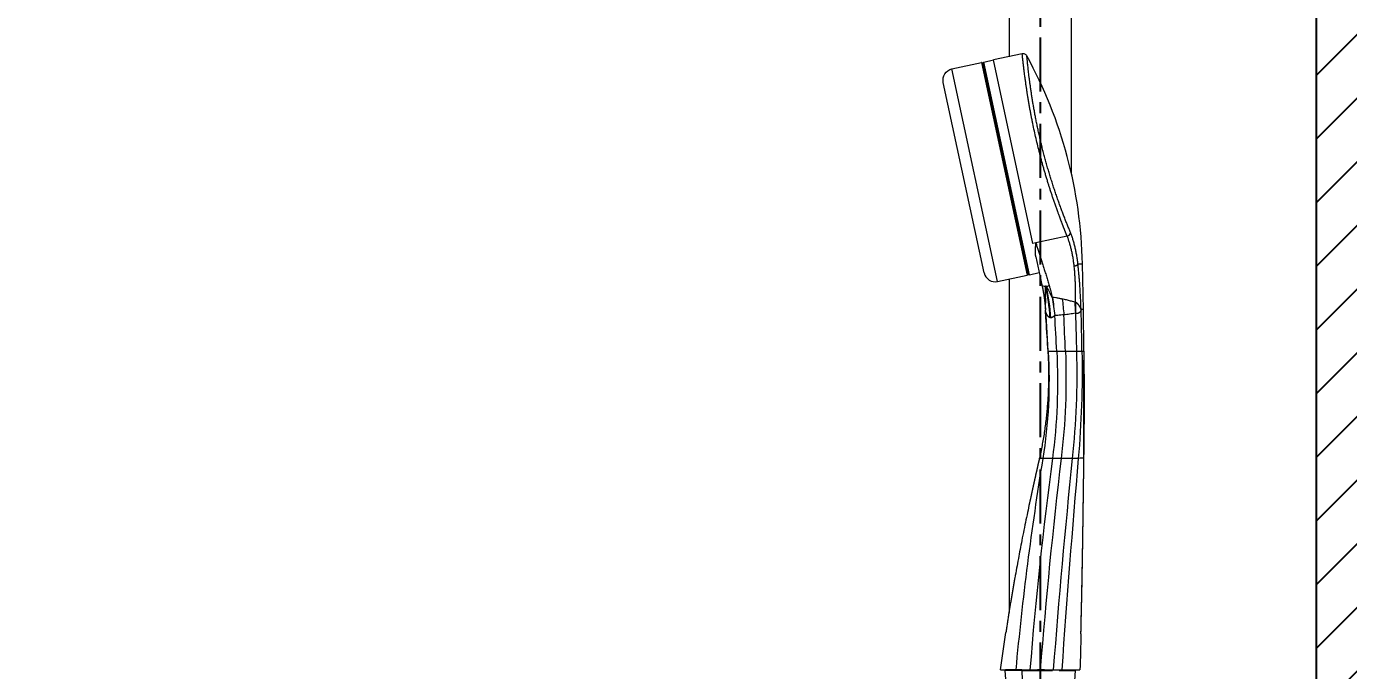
# Model space of a CAD drawing. Header units: millimetres. Extents: x 2915 to 5291, y 1031 to 4391.
# Drawn here: x 4425 to 4891, y 2560.3 to 2787.4 of the extents above; entities that cross this region are included whole.
import ezdxf

# ---------------------------------------------------------------- set-up
doc = ezdxf.new("R2010")
doc.units = ezdxf.units.MM
doc.linetypes.add('CENTERX2', pattern=[20.32, 12.7, -2.54, 2.54, -2.54])
for name, color, linetype in [('CENTER', 1, 'CENTERX2'), ('hatch', 2, 'Continuous'), ('벽', 2, 'Continuous')]:
    doc.layers.add(name, color=color, linetype=linetype)
doc.styles.get("Standard").update_dxf_attribs({"font": 'arial.ttf'})
doc.dimstyles.new('ISO-25', dxfattribs={"dimtxt": 17, "dimasz": 17, "dimexe": 1.25, "dimexo": 0.625, "dimgap": 5, "dimtad": 1, "dimtih": 1, "dimtoh": 1, "dimdec": 1, "dimdsep": 46, "dimtxsty": 'Standard', "dimcen": 0, "dimclrd": 3, "dimclre": 3, "dimclrt": 4, "dimadec": 0, "dimazin": 0, "dimtfac": 1, "dimtdec": 1, "dimtmove": 0, "dimatfit": 3, "dimfxl": 1, "dimarcsym": 0})

# ---------------------------------------------------------------- blocks, each defined once
blk = doc.blocks.new('*D11')
at = {"color": 3, "lineweight": -2, "transparency": 16777216}
for p, q in [((4462.48, 3133.45), (4222.2, 3133.45)), ((4223.45, 3116.45), (4223.45, 2549.91)), ((4223.45, 1951.09), (4223.45, 2517.62)), ((4801.67, 1934.09), (4222.2, 1934.09))]:
    blk.add_line(p, q, dxfattribs=at)
at = {"color": 3, "transparency": 16777216}
for points in [[(4220.61, 3116.45), (4226.28, 3116.45), (4223.45, 3133.45)], [(4220.61, 1951.09), (4226.28, 1951.09), (4223.45, 1934.09)]]:
    blk.add_solid(points, dxfattribs=at)
at = {"layer": 'Defpoints', "color": 0, "transparency": 16777216}
for p in [(4463.1, 3133.45), (4223.45, 1934.09), (4802.29, 1934.09)]:
    blk.add_point(p, dxfattribs=at)
at = {"color": 4, "transparency": 16777216, "insert": (4223.45, 2533.77), "char_height": 17, "attachment_point": 5}
blk.add_mtext('(1180~1430)', dxfattribs=at)

msp = doc.modelspace()

# ---------------------------------------------------------------- hatches: boundary and pattern name
at = {"layer": 'hatch'}
h = msp.add_hatch(dxfattribs=at)
h.set_pattern_fill('ANSI31', color=256, scale=5)
h.set_pattern_definition([(45, (-10257.139, 6896.133), (-11.22532, 11.22532), [])])
h.paths.add_polyline_path([(4879.62, 1362.25), (4929.62, 1362.25), (4929.62, 3432.82), (4879.62, 3432.82)])

# ---------------------------------------------------------------- linework, layer by layer
at = {"linetype": 'Continuous', "lineweight": 18, "extrusion": (0, 1, 0)}
for p, q in [((4771.29, 2849.29), (4771.29, 2776.75)), ((4793.29, 2735.52), (4793.29, 2849.29)), ((4775.93, 2777.76), (4765.84, 2775.59)), ((4751.17, 2772.44), (4761.53, 2774.67)), ((4762.01, 2774.36), (4777.94, 2700.15)), ((4762.41, 2774.86), (4765.84, 2775.59)), ((4762.52, 2700.52), (4748.1, 2767.69)), ((4780.74, 2706.17), (4782.87, 2696.29)), ((4797.48, 2687.5), (4797.16, 2703.69)), ((4767.27, 2697.45), (4777.64, 2699.68)), ((4771.29, 2698.31), (4771.29, 2580.71)), ((4778.52, 2699.86), (4781.94, 2700.6)), ((4769.86, 2560.27), (4770.45, 2551.3)), ((4775.85, 2560.48), (4770.06, 2560.48)), ((4778.74, 2560.48), (4778.48, 2560.48)), ((4783.82, 2560.48), (4781.37, 2560.48)), ((4794.12, 2551.05), (4794.73, 2560.27))]:
    msp.add_line(p, q, dxfattribs=at)
at = {"linetype": 'Continuous', "lineweight": 13, "extrusion": (0, 1, 0)}
for p, q in [((4761.53, 2774.67), (4777.64, 2699.68)), ((4778.52, 2699.86), (4762.41, 2774.86)), ((4779.72, 2710.93), (4765.84, 2775.59)), ((4767.27, 2697.45), (4751.17, 2772.44)), ((4791.74, 2713.51), (4780.7, 2711.14)), ((4780.7, 2711.14), (4779.72, 2710.93)), ((4795.57, 2703.65), (4797.16, 2703.69)), ((4797.71, 2672.81), (4797.69, 2672.81)), ((4781.97, 2634.95), (4781.96, 2634.95)), ((4797.68, 2635.2), (4797.69, 2635.2)), ((4775.74, 2560.27), (4769.86, 2560.27)), ((4775.74, 2560.27), (4775.82, 2560.27)), ((4775.82, 2560.27), (4776.78, 2532.38)), ((4775.82, 2560.27), (4786.66, 2560.27)), ((4788.99, 2560.27), (4794.73, 2560.27))]:
    msp.add_line(p, q, dxfattribs=at)
at = {"linetype": 'Continuous', "lineweight": 18}
for centre, radius, start, end in [((4761.62, 2774.28), 0.4, 12.12, 102.12), ((4638.47, 2700.56), 158.72, 1.13, 28.795), ((4766.43, 2701.36), 4, 192.12, 282.12), ((4778.41, 2700.35), 0.5, 192.12, 282.12)]:
    msp.add_arc(centre, radius, start, end, dxfattribs=at)
at = {"linetype": 'Continuous', "lineweight": 18, "extrusion": (0, 0, -1)}
for centre, radius, start, end in [((-4762.52, 2774.37), 0.5, 347.88, 77.88), ((-4752.01, 2768.53), 4, 347.88, 77.88), ((-4777.55, 2700.07), 0.4, 167.88, 257.88), ((-5491.13, 2464.91), 729.13, 7.53175, 8.58067), ((-1462.85, 2655.38), 3334.79, 181.4119, 181.63061)]:
    msp.add_arc(centre, radius, start, end, dxfattribs=at)
at = {"linetype": 'Continuous', "lineweight": 18}
for centre, major_axis, ratio, start_param, end_param in [((4791.52, 2714.57), (-1.39, -0.57), 0.719054, 1.442187, 2.737693), ((4769.44, 2683.5), (0.79, -29.99), 0.543167, 1.596761, 1.979041), ((4788.01, 2685.34), (3.79, -29.76), 0.019321, 4.489255, 4.705206), ((4791.25, 2685.71), (3.07, -29.84), 0.021121, 4.521819, 4.709643), ((4795.31, 2686.06), (2.13, -29.92), 0.019769, 4.573497, 4.70448), ((758.03, 2425.32), (-4029.46, -203.93), 0.999999, 3.155082, 3.156054)]:
    msp.add_ellipse(centre, major_axis=major_axis, ratio=ratio, start_param=start_param, end_param=end_param, dxfattribs=at)
at = {"linetype": 'Continuous', "lineweight": 13}
for centre, major_axis, ratio, start_param, end_param in [((4785.24, 2696.96), (2.36, 0.7), 0.394519, 3.11136, 4.086588), ((4785.24, 2696.96), (2.36, 0.7), 0.394519, 4.22483, 4.687113), ((4773.34, 2683.68), (2.01, -29.93), 0.425532, 1.575188, 1.959253), ((4795.58, 2686.07), (-0.03, -30), 0.028732, 4.579942, 4.706231), ((923.82, 2468.69), (-3292.55, -2033.11), 0.999978, 2.641178, 2.644457), ((998.07, 2518.61), (-3793.69, -138.41), 0.999999, 3.145751, 3.14916), ((1186.28, 2604.47), (-3610.23, -90.26), 0.999991, 3.135514, 3.139599), ((758.03, 2425.32), (-4029.46, -203.93), 0.999999, 3.152405, 3.155082), ((4775.93, 2560.28), (0, -0.2), 0.520085, 3.141593, 4.712389), ((4775.93, 2560.28), (0, -0.2), 0.520085, 4.712389, 4.778395)]:
    msp.add_ellipse(centre, major_axis=major_axis, ratio=ratio, start_param=start_param, end_param=end_param, dxfattribs=at)
at = {"linetype": 'Continuous', "lineweight": 18}
for points, knots in [([(4777.57, 2777), (4777.49, 2777.15), (4777.29, 2777.41), (4776.87, 2777.69), (4776.38, 2777.81), (4776.06, 2777.79), (4775.9, 2777.75)], [0, 0, 0, 0, 0.243173, 0.499998, 0.756824, 1, 1, 1, 1]), ([(4792.95, 2714.7), (4792.78, 2715.12), (4792.44, 2715.96), (4791.9, 2717.29), (4791.35, 2718.68), (4790.79, 2720.11), (4790.23, 2721.58), (4789.66, 2723.1), (4789.1, 2724.66), (4788.53, 2726.25), (4787.96, 2727.88), (4787.4, 2729.53), (4786.85, 2731.2), (4786.31, 2732.89), (4785.78, 2734.6), (4785.26, 2736.32), (4784.76, 2738.05), (4784.27, 2739.79), (4783.8, 2741.53), (4783.34, 2743.27), (4782.9, 2745.01), (4782.48, 2746.74), (4782.08, 2748.47), (4781.7, 2750.18), (4781.33, 2751.88), (4780.98, 2753.56), (4780.66, 2755.21), (4780.35, 2756.83), (4780.06, 2758.43), (4779.79, 2759.99), (4779.54, 2761.51), (4779.31, 2762.99), (4779.09, 2764.43), (4778.89, 2765.81), (4778.7, 2767.13), (4778.54, 2768.39), (4778.38, 2769.57), (4778.25, 2770.68), (4778.12, 2771.71), (4778.02, 2772.66), (4777.92, 2773.52), (4777.84, 2774.28), (4777.77, 2774.96), (4777.71, 2775.55), (4777.66, 2776.03), (4777.62, 2776.43), (4777.59, 2776.72), (4777.57, 2776.92), (4777.56, 2777), (4777.56, 2777.01), (4777.56, 2777.01)], [0, 0, 0, 0, 0.021052, 0.042103, 0.063155, 0.084207, 0.105258, 0.12631, 0.147362, 0.168413, 0.189465, 0.210517, 0.231568, 0.25262, 0.273672, 0.294723, 0.315775, 0.336827, 0.357878, 0.37893, 0.399982, 0.421033, 0.442085, 0.463137, 0.484188, 0.50524, 0.526292, 0.547343, 0.568395, 0.589447, 0.610498, 0.63155, 0.652602, 0.673653, 0.694705, 0.715757, 0.736808, 0.75786, 0.778912, 0.799963, 0.821015, 0.842067, 0.863118, 0.88417, 0.905222, 0.926273, 0.947325, 0.968377, 0.989428, 1, 1, 1, 1]), ([(4780.74, 2706.17), (4780.74, 2706.18), (4780.74, 2706.2), (4780.73, 2706.23), (4780.73, 2706.26), (4780.72, 2706.29), (4780.71, 2706.32), (4780.71, 2706.35), (4780.7, 2706.38), (4780.7, 2706.41), (4780.69, 2706.44), (4780.69, 2706.47), (4780.68, 2706.5), (4780.68, 2706.54), (4780.68, 2706.57), (4780.67, 2706.6), (4780.67, 2706.64), (4780.66, 2706.67), (4780.66, 2706.71), (4780.66, 2706.74), (4780.65, 2706.78), (4780.65, 2706.81), (4780.65, 2706.85), (4780.64, 2706.88), (4780.64, 2706.92), (4780.64, 2706.95), (4780.63, 2706.99), (4780.63, 2707.03), (4780.63, 2707.07), (4780.63, 2707.1), (4780.62, 2707.21), (4780.61, 2707.4), (4780.61, 2707.68), (4780.61, 2707.97), (4780.61, 2708.27), (4780.62, 2708.56), (4780.63, 2708.87), (4780.65, 2709.22), (4780.66, 2709.54), (4780.67, 2709.8), (4780.67, 2709.96), (4780.68, 2710.1), (4780.68, 2710.21), (4780.69, 2710.29), (4780.69, 2710.38), (4780.69, 2710.47), (4780.69, 2710.59), (4780.7, 2710.71), (4780.7, 2710.82), (4780.7, 2710.93), (4780.7, 2711.03), (4780.7, 2711.1), (4780.7, 2711.14)], [0, 0, 0, 0, 0.007045, 0.014136, 0.021273, 0.028458, 0.035689, 0.042966, 0.050291, 0.057663, 0.065082, 0.072547, 0.08006, 0.087621, 0.095229, 0.102884, 0.110587, 0.118337, 0.126135, 0.133981, 0.141874, 0.149816, 0.157805, 0.165842, 0.173928, 0.182061, 0.190243, 0.198473, 0.206751, 0.215078, 0.223453, 0.278422, 0.336762, 0.398485, 0.4636, 0.515568, 0.575963, 0.644786, 0.722039, 0.758013, 0.7887, 0.814099, 0.834211, 0.849036, 0.858574, 0.880872, 0.902472, 0.923374, 0.943577, 0.963083, 0.98189, 1, 1, 1, 1]), ([(4782.87, 2696.29), (4782.87, 2696.26), (4782.88, 2696.2), (4782.9, 2696.12), (4782.92, 2696.04), (4782.94, 2695.95), (4782.95, 2695.87), (4782.97, 2695.78), (4782.99, 2695.69), (4783.01, 2695.61), (4783.02, 2695.52), (4783.04, 2695.44), (4783.06, 2695.35), (4783.08, 2695.26), (4783.09, 2695.18), (4783.11, 2695.09), (4783.13, 2695), (4783.15, 2694.91), (4783.16, 2694.82), (4783.18, 2694.74), (4783.2, 2694.65), (4783.21, 2694.56), (4783.23, 2694.47), (4783.24, 2694.38), (4783.26, 2694.29), (4783.28, 2694.2), (4783.29, 2694.11), (4783.31, 2694.02), (4783.33, 2693.93), (4783.34, 2693.84), (4783.36, 2693.75), (4783.37, 2693.65), (4783.39, 2693.56), (4783.4, 2693.47), (4783.42, 2693.38), (4783.44, 2693.29), (4783.45, 2693.19), (4783.47, 2693.1), (4783.48, 2693.01), (4783.5, 2692.91), (4783.51, 2692.82), (4783.53, 2692.73), (4783.54, 2692.63), (4783.55, 2692.54), (4783.57, 2692.44), (4783.58, 2692.35), (4783.6, 2692.25), (4783.62, 2692.08), (4783.65, 2691.86), (4783.69, 2691.58), (4783.73, 2691.33), (4783.76, 2691.11), (4783.79, 2690.85), (4783.83, 2690.5), (4783.87, 2690.15), (4783.91, 2689.85), (4783.93, 2689.67), (4783.95, 2689.49), (4783.96, 2689.31), (4783.98, 2689.14), (4784, 2688.96), (4784.01, 2688.78), (4784.03, 2688.63), (4784.04, 2688.51), (4784.05, 2688.4), (4784.06, 2688.28), (4784.07, 2688.14), (4784.08, 2688.01), (4784.09, 2687.93), (4784.09, 2687.89)], [0, 0, 0, 0, 0.010523, 0.021065, 0.031625, 0.042204, 0.052801, 0.063417, 0.074052, 0.084704, 0.095376, 0.106065, 0.116774, 0.1275, 0.138245, 0.149009, 0.15979, 0.17059, 0.181409, 0.192246, 0.203101, 0.213974, 0.224866, 0.235776, 0.246704, 0.257651, 0.268616, 0.279599, 0.290601, 0.301621, 0.312659, 0.323715, 0.33479, 0.345883, 0.356995, 0.368124, 0.379272, 0.390439, 0.401623, 0.412826, 0.424048, 0.435287, 0.446545, 0.457821, 0.469116, 0.480428, 0.49176, 0.503109, 0.539983, 0.573002, 0.602167, 0.627479, 0.650238, 0.691595, 0.751537, 0.773068, 0.794276, 0.815162, 0.835726, 0.855967, 0.875887, 0.89841, 0.916284, 0.929511, 0.938091, 0.954907, 0.970831, 0.985862, 1, 1, 1, 1]), ([(4785.45, 2696.01), (4785.55, 2695.67), (4785.75, 2694.99), (4786.03, 2693.95), (4786.29, 2692.91), (4786.45, 2692.21), (4786.53, 2691.86)], [0, 0, 0, 0, 0.250001, 0.500002, 0.750003, 1, 1, 1, 1]), ([(4784.09, 2687.89), (4784.09, 2687.9), (4784.09, 2687.9), (4784.09, 2687.92), (4784.09, 2687.93), (4784.09, 2687.94), (4784.09, 2687.96), (4784.08, 2687.97), (4784.08, 2687.99), (4784.08, 2688), (4784.08, 2688), (4784.08, 2688)], [0, 0, 0, 0, 0.074021, 0.162216, 0.264588, 0.381142, 0.511881, 0.656807, 0.815924, 0.989236, 1, 1, 1, 1]), ([(4784.11, 2687.67), (4784.11, 2687.67), (4784.11, 2687.66), (4784.11, 2687.65), (4784.11, 2687.64), (4784.11, 2687.63), (4784.11, 2687.62), (4784.11, 2687.61), (4784.11, 2687.6), (4784.11, 2687.59), (4784.11, 2687.58), (4784.11, 2687.57), (4784.11, 2687.57), (4784.12, 2687.56), (4784.12, 2687.55), (4784.12, 2687.54), (4784.12, 2687.53), (4784.12, 2687.53), (4784.12, 2687.52), (4784.12, 2687.51), (4784.12, 2687.51), (4784.12, 2687.5), (4784.12, 2687.49), (4784.12, 2687.49), (4784.12, 2687.48), (4784.12, 2687.48), (4784.12, 2687.47), (4784.12, 2687.47), (4784.12, 2687.46), (4784.12, 2687.46), (4784.12, 2687.45), (4784.12, 2687.45), (4784.12, 2687.44), (4784.12, 2687.44), (4784.12, 2687.44), (4784.12, 2687.43), (4784.12, 2687.43), (4784.12, 2687.43), (4784.12, 2687.42), (4784.12, 2687.42), (4784.12, 2687.42), (4784.12, 2687.41), (4784.12, 2687.41), (4784.12, 2687.4), (4784.12, 2687.4), (4784.12, 2687.41)], [0, 0, 0, 0, 0.018878, 0.037778, 0.056701, 0.075646, 0.094613, 0.113603, 0.132615, 0.15165, 0.170707, 0.189787, 0.208889, 0.228014, 0.247162, 0.266333, 0.285526, 0.304743, 0.323982, 0.343244, 0.362528, 0.381836, 0.401167, 0.42052, 0.439897, 0.459297, 0.47872, 0.498165, 0.517634, 0.537127, 0.556642, 0.576181, 0.595743, 0.615328, 0.634936, 0.654568, 0.674223, 0.693902, 0.713604, 0.733329, 0.753078, 0.772851, 0.8724, 0.9731, 1, 1, 1, 1]), ([(4784.12, 2687.5), (4784.12, 2687.5), (4784.12, 2687.49), (4784.12, 2687.49), (4784.12, 2687.48), (4784.12, 2687.47), (4784.12, 2687.47), (4784.12, 2687.46), (4784.12, 2687.46), (4784.12, 2687.45), (4784.12, 2687.45), (4784.12, 2687.44), (4784.12, 2687.44), (4784.12, 2687.43), (4784.12, 2687.43), (4784.12, 2687.43), (4784.12, 2687.42), (4784.12, 2687.42)], [0, 0, 0, 0, 0.070004, 0.139772, 0.209305, 0.278604, 0.347668, 0.416498, 0.485094, 0.553457, 0.621586, 0.689483, 0.757148, 0.82458, 0.89178, 0.958748, 1, 1, 1, 1]), ([(4790.61, 2685.73), (4790.25, 2685.69), (4789.54, 2685.62), (4788.47, 2685.54), (4787.76, 2685.5), (4787.4, 2685.48), (4787.4, 2685.48), (4787.4, 2685.48)], [0, 0, 0, 0, 0.333178, 0.666356, 0.999534, 0.999534, 1, 1, 1, 1]), ([(4794.71, 2686.26), (4794.32, 2686.2), (4794.02, 2686.15), (4793.34, 2686.05), (4792.99, 2686), (4791.97, 2685.87), (4791.29, 2685.79), (4790.61, 2685.73)], [0, 0, 0, 0, 0.249996, 0.249996, 0.499997, 0.499997, 1, 1, 1, 1]), ([(4794.71, 2686.26), (4794.73, 2685.48), (4794.76, 2684.53), (4794.8, 2682.84), (4794.82, 2682.24), (4794.85, 2680.94), (4794.87, 2680.28), (4794.97, 2676.46), (4795.03, 2674.22), (4795.06, 2672.78)], [0, 0, 0, 0, 0.249988, 0.249988, 0.37499, 0.37499, 0.499992, 0.499992, 1, 1, 1, 1]), ([(4797.47, 2687.56), (4797.47, 2687.56), (4797.47, 2687.56), (4797.46, 2687.56), (4797.46, 2687.56), (4797.46, 2687.56), (4797.45, 2687.56), (4797.45, 2687.56), (4797.45, 2687.56), (4797.44, 2687.56), (4797.44, 2687.56), (4797.43, 2687.56), (4797.43, 2687.56), (4797.42, 2687.56), (4797.42, 2687.56), (4797.41, 2687.56), (4797.41, 2687.56), (4797.4, 2687.56), (4797.39, 2687.56), (4797.39, 2687.56), (4797.38, 2687.56), (4797.37, 2687.56), (4797.37, 2687.56), (4797.36, 2687.56), (4797.35, 2687.56), (4797.34, 2687.56), (4797.33, 2687.56), (4797.32, 2687.56), (4797.32, 2687.56), (4797.31, 2687.56), (4797.3, 2687.56), (4797.29, 2687.56), (4797.28, 2687.56), (4797.26, 2687.56), (4797.25, 2687.56), (4797.22, 2687.56), (4797.19, 2687.56), (4797.14, 2687.56), (4797.09, 2687.56), (4797.03, 2687.56), (4796.98, 2687.56), (4796.93, 2687.56), (4796.88, 2687.56), (4796.83, 2687.57), (4796.79, 2687.57), (4796.75, 2687.57), (4796.71, 2687.57), (4796.69, 2687.57), (4796.67, 2687.57)], [0, 0, 0, 0, 0.002839, 0.017083, 0.031327, 0.045572, 0.059816, 0.074061, 0.088305, 0.10255, 0.116795, 0.131039, 0.145284, 0.159529, 0.173773, 0.188018, 0.202263, 0.216508, 0.230753, 0.244998, 0.259243, 0.273488, 0.287733, 0.301978, 0.316223, 0.330469, 0.344714, 0.358959, 0.373204, 0.38745, 0.401695, 0.415941, 0.430186, 0.446206, 0.470456, 0.502934, 0.543641, 0.592576, 0.649739, 0.715129, 0.761726, 0.805184, 0.845501, 0.882679, 0.916718, 0.947617, 0.975378, 1, 1, 1, 1]), ([(4797.51, 2684.95), (4797.51, 2685.11), (4797.5, 2685.48), (4797.49, 2686.1), (4797.49, 2686.81), (4797.48, 2687.31), (4797.48, 2687.56)], [0, 0, 0, 0, 0.193006, 0.462004, 0.731002, 1, 1, 1, 1]), ([(4797.69, 2635.2), (4797.69, 2635.31), (4797.69, 2635.55), (4797.7, 2635.89), (4797.7, 2636.24), (4797.71, 2636.58), (4797.71, 2636.92), (4797.72, 2637.26), (4797.72, 2637.6), (4797.73, 2637.94), (4797.73, 2638.27), (4797.74, 2638.6), (4797.74, 2638.94), (4797.74, 2639.26), (4797.75, 2639.59), (4797.75, 2639.92), (4797.76, 2640.24), (4797.76, 2640.56), (4797.76, 2640.88), (4797.77, 2641.2), (4797.77, 2641.52), (4797.78, 2641.84), (4797.78, 2642.15), (4797.78, 2642.46), (4797.79, 2642.77), (4797.79, 2643.08), (4797.79, 2643.39), (4797.8, 2643.69), (4797.8, 2643.99), (4797.8, 2644.29), (4797.81, 2645.44), (4797.83, 2647.4), (4797.85, 2650.13), (4797.86, 2652.72), (4797.86, 2655.29), (4797.86, 2657.84), (4797.85, 2659.76), (4797.85, 2661.01), (4797.84, 2661.62), (4797.84, 2662.24), (4797.83, 2663.05), (4797.83, 2664.03), (4797.82, 2665.06), (4797.81, 2665.92), (4797.8, 2666.64), (4797.79, 2667.35), (4797.78, 2668.04), (4797.77, 2668.71), (4797.76, 2669.25), (4797.76, 2669.65), (4797.75, 2669.92), (4797.75, 2670.19), (4797.74, 2670.46), (4797.74, 2670.73), (4797.74, 2670.99), (4797.73, 2671.25), (4797.73, 2671.52), (4797.72, 2671.78), (4797.72, 2672.04), (4797.71, 2672.3), (4797.71, 2672.55), (4797.71, 2672.72), (4797.71, 2672.81)], [0, 0, 0, 0, 0.009293, 0.018539, 0.027737, 0.036888, 0.045991, 0.055047, 0.064055, 0.073016, 0.081929, 0.090795, 0.099613, 0.108384, 0.117108, 0.125784, 0.134413, 0.142995, 0.151529, 0.160015, 0.168455, 0.176847, 0.185191, 0.193489, 0.201739, 0.209942, 0.218097, 0.226205, 0.234266, 0.24228, 0.250246, 0.326102, 0.398501, 0.467445, 0.532939, 0.603217, 0.669926, 0.686199, 0.702504, 0.718843, 0.735215, 0.766901, 0.797291, 0.816783, 0.835893, 0.854623, 0.872973, 0.890944, 0.908538, 0.915787, 0.923, 0.930177, 0.937319, 0.944425, 0.951496, 0.958531, 0.96553, 0.972494, 0.979423, 0.986317, 0.993176, 1, 1, 1, 1]), ([(4781.96, 2634.95), (4781.94, 2634.88), (4781.91, 2634.73), (4781.86, 2634.5), (4781.8, 2634.28), (4781.75, 2634.05), (4781.7, 2633.82), (4781.65, 2633.59), (4781.59, 2633.36), (4781.54, 2633.12), (4781.49, 2632.89), (4781.43, 2632.65), (4781.38, 2632.42), (4781.33, 2632.18), (4781.27, 2631.94), (4781.22, 2631.7), (4781.16, 2631.46), (4781.11, 2631.22), (4781.06, 2630.98), (4781, 2630.74), (4780.95, 2630.49), (4780.89, 2630.25), (4780.84, 2630), (4780.78, 2629.75), (4780.72, 2629.51), (4780.67, 2629.26), (4780.61, 2629), (4780.56, 2628.75), (4780.5, 2628.5), (4780.44, 2628.25), (4780.39, 2627.99), (4780.33, 2627.73), (4780.27, 2627.48), (4780.21, 2627.22), (4780.16, 2626.96), (4780.1, 2626.7), (4780.04, 2626.44), (4779.98, 2626.18), (4779.92, 2625.91), (4779.87, 2625.65), (4779.81, 2625.38), (4779.75, 2625.11), (4779.69, 2624.85), (4779.63, 2624.58), (4779.57, 2624.31), (4779.51, 2624.04), (4779.45, 2623.76), (4779.39, 2623.49), (4779.33, 2623.22), (4779.27, 2622.94), (4779.21, 2622.66), (4779.15, 2622.39), (4779.09, 2622.11), (4779.03, 2621.83), (4778.97, 2621.55), (4778.91, 2621.27), (4778.85, 2620.98), (4778.79, 2620.7), (4778.73, 2620.41), (4778.45, 2619.14), (4777.96, 2616.81), (4777.25, 2613.38), (4776.51, 2609.79), (4775.82, 2606.3), (4775.17, 2602.94), (4774.55, 2599.71), (4773.93, 2596.35), (4773.48, 2593.85), (4773.19, 2592.24), (4773.08, 2591.56), (4772.95, 2590.87), (4772.83, 2590.18), (4772.71, 2589.49), (4772.59, 2588.79), (4772.47, 2588.08), (4772.35, 2587.37), (4772.23, 2586.66), (4772.11, 2585.94), (4771.99, 2585.21), (4771.86, 2584.48), (4771.74, 2583.75), (4771.62, 2583), (4771.5, 2582.26), (4771.38, 2581.5), (4771.25, 2580.75), (4771.13, 2579.99), (4771.01, 2579.22), (4770.89, 2578.44), (4770.76, 2577.67), (4770.64, 2576.88), (4770.52, 2576.09), (4770.4, 2575.3), (4770.28, 2574.5), (4770.2, 2573.97), (4770.15, 2573.7)], [0, 0, 0, 0, 0.003722, 0.007462, 0.011218, 0.014991, 0.018781, 0.022588, 0.026412, 0.030253, 0.034111, 0.037986, 0.041878, 0.045786, 0.049712, 0.053655, 0.057615, 0.061591, 0.065585, 0.069596, 0.073623, 0.077668, 0.08173, 0.085809, 0.089904, 0.094017, 0.098147, 0.102293, 0.106457, 0.110638, 0.114836, 0.119051, 0.123283, 0.127532, 0.131798, 0.136081, 0.140381, 0.144698, 0.149032, 0.153383, 0.157752, 0.162137, 0.166539, 0.170959, 0.175396, 0.179849, 0.18432, 0.188808, 0.193313, 0.197835, 0.202374, 0.20693, 0.211503, 0.216093, 0.220701, 0.225325, 0.229967, 0.234626, 0.239302, 0.243995, 0.297516, 0.353637, 0.412361, 0.47369, 0.524419, 0.577098, 0.63173, 0.688315, 0.699271, 0.710309, 0.721429, 0.732632, 0.743918, 0.755286, 0.766736, 0.77827, 0.789886, 0.801584, 0.813366, 0.82523, 0.837176, 0.849205, 0.861317, 0.873511, 0.885788, 0.898148, 0.91059, 0.923115, 0.935722, 0.948413, 0.961186, 0.974041, 0.986979, 1, 1, 1, 1]), ([(4796.62, 2573.21), (4796.63, 2573.41), (4796.64, 2573.81), (4796.65, 2574.42), (4796.67, 2575.02), (4796.68, 2575.62), (4796.69, 2576.22), (4796.71, 2576.81), (4796.72, 2577.4), (4796.74, 2577.99), (4796.75, 2578.58), (4796.76, 2579.16), (4796.78, 2579.75), (4796.79, 2580.33), (4796.8, 2580.9), (4796.82, 2581.48), (4796.83, 2582.05), (4796.84, 2582.62), (4796.85, 2583.18), (4796.87, 2583.75), (4796.88, 2584.31), (4796.89, 2584.87), (4796.9, 2585.42), (4796.91, 2585.97), (4796.92, 2586.53), (4796.94, 2587.07), (4796.95, 2587.62), (4796.96, 2588.16), (4796.97, 2588.7), (4796.98, 2589.24), (4796.99, 2589.78), (4797, 2590.31), (4797.01, 2590.84), (4797.02, 2591.37), (4797.03, 2591.89), (4797.04, 2592.41), (4797.08, 2594.22), (4797.13, 2597.26), (4797.2, 2601.48), (4797.27, 2605.53), (4797.33, 2609.41), (4797.38, 2613.11), (4797.43, 2616.65), (4797.48, 2620.05), (4797.51, 2622.48), (4797.53, 2623.97), (4797.54, 2624.57), (4797.55, 2625.17), (4797.56, 2625.76), (4797.57, 2626.35), (4797.57, 2626.94), (4797.58, 2627.52), (4797.59, 2628.09), (4797.6, 2628.67), (4797.6, 2629.23), (4797.61, 2629.8), (4797.62, 2630.36), (4797.63, 2630.91), (4797.64, 2631.46), (4797.64, 2632.01), (4797.65, 2632.55), (4797.66, 2633.09), (4797.67, 2633.62), (4797.67, 2634.15), (4797.68, 2634.68), (4797.69, 2635.02), (4797.69, 2635.2)], [0, 0, 0, 0, 0.00979, 0.019538, 0.029244, 0.038909, 0.048533, 0.058115, 0.067656, 0.077155, 0.086613, 0.096029, 0.105403, 0.114737, 0.124028, 0.133278, 0.142487, 0.151654, 0.16078, 0.169864, 0.178907, 0.187908, 0.196868, 0.205786, 0.214663, 0.223499, 0.232293, 0.241045, 0.249756, 0.258425, 0.267053, 0.27564, 0.284185, 0.292688, 0.301151, 0.309571, 0.31795, 0.388617, 0.456623, 0.521968, 0.584653, 0.643996, 0.70112, 0.756027, 0.808717, 0.818504, 0.828224, 0.837876, 0.847459, 0.856975, 0.866423, 0.875803, 0.885115, 0.894359, 0.903535, 0.912644, 0.921684, 0.930657, 0.939562, 0.948399, 0.957169, 0.96587, 0.974504, 0.983071, 0.991569, 1, 1, 1, 1]), ([(4796.62, 2573.21), (4796.72, 2577.12), (4796.89, 2584.57), (4797.1, 2595.22), (4797.26, 2604.85), (4797.39, 2613.56), (4797.47, 2619.32), (4797.51, 2622.18), (4797.51, 2622.4)], [0, 0, 0, 0, 0.240606, 0.457702, 0.653135, 0.828802, 0.986623, 1, 1, 1, 1])]:
    msp.add_open_spline(points, degree=3, knots=knots, dxfattribs=at)
at = {"linetype": 'Continuous', "lineweight": 13}
for points, knots in [([(4791.74, 2713.51), (4791.74, 2713.53), (4791.72, 2713.57), (4791.69, 2713.64), (4791.66, 2713.71), (4791.64, 2713.78), (4791.61, 2713.85), (4791.58, 2713.92), (4791.55, 2714), (4791.52, 2714.07), (4791.49, 2714.15), (4791.45, 2714.23), (4791.42, 2714.31), (4791.39, 2714.4), (4791.35, 2714.48), (4791.32, 2714.57), (4791.28, 2714.66), (4791.25, 2714.75), (4791.21, 2714.85), (4791.17, 2714.94), (4791.13, 2715.04), (4791.09, 2715.14), (4791.05, 2715.24), (4791.01, 2715.34), (4790.97, 2715.45), (4790.93, 2715.56), (4790.89, 2715.67), (4790.84, 2715.78), (4790.8, 2715.89), (4790.75, 2716.01), (4790.71, 2716.13), (4790.66, 2716.25), (4790.61, 2716.37), (4790.56, 2716.5), (4790.51, 2716.62), (4790.46, 2716.75), (4790.41, 2716.88), (4790.36, 2717.02), (4790.31, 2717.15), (4790.25, 2717.29), (4790.2, 2717.43), (4790.06, 2717.79), (4789.85, 2718.35), (4789.57, 2719.1), (4789.3, 2719.8), (4789.06, 2720.45), (4788.84, 2721.05), (4788.64, 2721.59), (4788.36, 2722.37), (4787.99, 2723.4), (4787.53, 2724.71), (4787.08, 2726.01), (4786.65, 2727.28), (4786.24, 2728.52), (4785.84, 2729.73), (4785.46, 2730.91), (4785.08, 2732.13), (4784.68, 2733.4), (4784.28, 2734.74), (4783.89, 2736.08), (4783.5, 2737.41), (4783.13, 2738.74), (4782.77, 2740.05), (4782.42, 2741.36), (4781.97, 2743.1), (4781.42, 2745.29), (4780.79, 2747.92), (4780.2, 2750.56), (4779.74, 2752.75), (4779.38, 2754.51), (4779.12, 2755.86), (4778.86, 2757.23), (4778.6, 2758.62), (4778.35, 2760.03), (4778.11, 2761.45), (4777.93, 2762.54), (4777.81, 2763.33), (4777.73, 2763.85), (4777.64, 2764.4), (4777.55, 2765), (4777.45, 2765.64), (4777.35, 2766.31), (4777.25, 2767.01), (4777.15, 2767.74), (4777.04, 2768.5), (4776.94, 2769.26), (4776.83, 2770.04), (4776.75, 2770.66), (4776.69, 2771.12), (4776.66, 2771.42), (4776.62, 2771.71), (4776.59, 2772), (4776.55, 2772.27), (4776.52, 2772.54), (4776.49, 2772.79), (4776.46, 2773.04), (4776.43, 2773.28), (4776.4, 2773.51), (4776.38, 2773.74), (4776.35, 2773.95), (4776.33, 2774.16), (4776.3, 2774.36), (4776.28, 2774.56), (4776.26, 2774.74), (4776.24, 2774.92), (4776.22, 2775.09), (4776.2, 2775.26), (4776.18, 2775.41), (4776.17, 2775.57), (4776.15, 2775.71), (4776.14, 2775.85), (4776.1, 2776.18), (4776.05, 2776.65), (4775.99, 2777.16), (4775.96, 2777.51), (4775.94, 2777.71), (4775.93, 2777.76), (4775.93, 2777.76), (4775.93, 2777.76)], [0, 0, 0, 0, 0.001089, 0.002204, 0.003346, 0.004514, 0.005707, 0.006928, 0.008174, 0.009446, 0.010745, 0.01207, 0.013421, 0.014799, 0.016202, 0.017632, 0.019088, 0.02057, 0.022079, 0.023613, 0.025174, 0.026761, 0.028375, 0.030014, 0.03168, 0.033372, 0.03509, 0.036834, 0.038605, 0.040401, 0.042224, 0.044074, 0.045949, 0.047851, 0.049778, 0.051732, 0.053713, 0.055719, 0.057752, 0.05981, 0.061896, 0.064007, 0.075595, 0.08632, 0.096183, 0.105183, 0.11332, 0.120594, 0.127006, 0.144421, 0.161268, 0.177547, 0.19326, 0.208405, 0.222983, 0.236994, 0.250438, 0.266047, 0.28152, 0.296858, 0.312061, 0.32713, 0.342064, 0.356866, 0.371535, 0.401081, 0.431099, 0.461593, 0.492569, 0.508397, 0.524825, 0.541854, 0.559484, 0.577716, 0.59655, 0.615986, 0.622562, 0.629874, 0.637922, 0.646705, 0.656225, 0.66648, 0.677472, 0.689199, 0.701662, 0.714861, 0.728796, 0.743466, 0.749453, 0.755384, 0.76126, 0.767081, 0.772847, 0.778558, 0.784214, 0.789814, 0.79536, 0.800851, 0.806286, 0.811667, 0.816992, 0.822262, 0.827478, 0.832638, 0.837743, 0.842793, 0.847789, 0.852729, 0.857614, 0.862444, 0.867219, 0.871939, 0.898332, 0.924325, 0.949921, 0.97512, 0.999923, 1, 1, 1, 1]), ([(4784.08, 2695.79), (4784.05, 2695.72), (4784.03, 2695.62), (4784, 2695.37), (4783.99, 2695.21), (4783.99, 2694.87), (4783.99, 2694.68), (4784, 2694.28), (4784.01, 2694.07), (4784.02, 2693.63), (4784.03, 2693.41), (4784.04, 2692.95), (4784.05, 2692.73), (4784.06, 2692.28), (4784.07, 2692.06), (4784.08, 2691.62), (4784.08, 2691.41), (4784.08, 2691), (4784.08, 2690.81), (4784.08, 2690.43), (4784.08, 2690.25), (4784.08, 2689.91), (4784.08, 2689.75), (4784.07, 2689.44), (4784.07, 2689.3), (4784.07, 2689.02), (4784.07, 2688.9), (4784.07, 2688.72), (4784.07, 2688.66), (4784.07, 2688.55), (4784.07, 2688.49), (4784.07, 2688.33), (4784.07, 2688.24), (4784.08, 2688.12), (4784.08, 2688.1), (4784.08, 2688.05), (4784.08, 2687.98), (4784.09, 2687.92), (4784.09, 2687.89)], [0, 0, 0, 0, 0.0625, 0.0625, 0.125, 0.125, 0.1875, 0.1875, 0.25, 0.25, 0.3125, 0.3125, 0.375, 0.375, 0.4375, 0.4375, 0.5, 0.5, 0.5625, 0.5625, 0.625, 0.625, 0.6875, 0.6875, 0.75, 0.75, 0.8125, 0.8125, 0.84375, 0.84375, 0.875, 0.875, 0.9375, 0.9375, 0.953125, 0.953125, 0.96875, 1, 1, 1, 1]), ([(4784.37, 2695.81), (4784.37, 2695.81), (4784.36, 2695.81), (4784.35, 2695.81), (4784.34, 2695.82), (4784.33, 2695.82), (4784.32, 2695.82), (4784.31, 2695.83), (4784.3, 2695.83), (4784.29, 2695.83), (4784.28, 2695.83), (4784.27, 2695.83), (4784.26, 2695.84), (4784.25, 2695.84), (4784.23, 2695.84), (4784.23, 2695.84), (4784.22, 2695.84), (4784.21, 2695.84), (4784.21, 2695.84), (4784.2, 2695.84), (4784.2, 2695.84), (4784.2, 2695.84), (4784.19, 2695.84), (4784.18, 2695.84), (4784.18, 2695.84), (4784.17, 2695.84), (4784.15, 2695.83), (4784.14, 2695.83), (4784.12, 2695.82), (4784.11, 2695.81), (4784.09, 2695.8), (4784.08, 2695.8), (4784.08, 2695.79)], [0, 0, 0, 0, 0.032258, 0.064327, 0.096221, 0.127957, 0.159549, 0.191013, 0.222367, 0.253625, 0.284803, 0.315919, 0.346989, 0.390145, 0.426487, 0.456176, 0.479306, 0.49594, 0.506375, 0.518478, 0.532272, 0.54778, 0.565023, 0.58403, 0.604832, 0.627465, 0.686778, 0.746964, 0.808222, 0.870721, 0.934607, 1, 1, 1, 1]), ([(4786.53, 2691.86), (4786.51, 2691.89), (4786.47, 2691.96), (4786.41, 2692.08), (4786.33, 2692.23), (4786.24, 2692.41), (4786.16, 2692.56), (4786.1, 2692.69), (4786.06, 2692.76), (4786.02, 2692.84), (4785.98, 2692.92), (4785.94, 2693), (4785.9, 2693.07), (4785.87, 2693.13), (4785.84, 2693.19), (4785.81, 2693.26), (4785.75, 2693.38), (4785.64, 2693.59), (4785.5, 2693.87), (4785.32, 2694.22), (4785.18, 2694.49), (4785.07, 2694.7), (4784.99, 2694.85), (4784.93, 2694.96), (4784.88, 2695.05), (4784.85, 2695.1), (4784.82, 2695.16), (4784.78, 2695.22), (4784.75, 2695.27), (4784.73, 2695.31), (4784.71, 2695.35), (4784.69, 2695.38), (4784.66, 2695.42), (4784.63, 2695.47), (4784.59, 2695.53), (4784.55, 2695.59), (4784.51, 2695.65), (4784.48, 2695.7), (4784.44, 2695.73), (4784.42, 2695.76), (4784.4, 2695.78), (4784.38, 2695.8), (4784.38, 2695.8), (4784.37, 2695.81)], [0, 0, 0, 0, 0.022405, 0.052168, 0.089468, 0.134513, 0.187545, 0.206853, 0.226205, 0.245593, 0.265009, 0.284444, 0.303892, 0.323343, 0.329266, 0.346561, 0.375262, 0.415382, 0.503364, 0.590018, 0.673804, 0.710861, 0.747033, 0.782141, 0.797565, 0.812615, 0.827274, 0.841525, 0.855352, 0.868737, 0.8745, 0.882689, 0.893156, 0.905704, 0.920076, 0.9407, 0.954638, 0.966767, 0.979058, 0.986735, 0.992646, 0.997011, 1, 1, 1, 1]), ([(4786.53, 2691.86), (4786.67, 2690.81), (4786.81, 2689.75), (4787.1, 2687.62), (4787.25, 2686.55), (4787.4, 2685.47)], [0, 0, 0, 0, 0.5, 0.5, 1, 1, 1, 1]), ([(4796.67, 2687.61), (4796.67, 2687.61), (4796.67, 2687.61), (4796.67, 2687.61), (4796.67, 2687.62), (4796.67, 2687.63), (4796.67, 2687.63), (4796.66, 2687.65), (4796.66, 2687.66), (4796.66, 2687.67), (4796.65, 2687.69), (4796.65, 2687.71), (4796.64, 2687.72), (4796.63, 2687.75), (4796.63, 2687.77), (4796.62, 2687.8), (4796.61, 2687.82), (4796.59, 2687.85), (4796.58, 2687.89), (4796.56, 2687.94), (4796.54, 2688), (4796.51, 2688.06), (4796.48, 2688.13), (4796.43, 2688.22), (4796.38, 2688.34), (4796.31, 2688.46), (4796.25, 2688.57), (4796.2, 2688.67), (4796.15, 2688.75), (4796.11, 2688.81), (4796.08, 2688.86), (4796.06, 2688.9), (4796.04, 2688.94), (4796.01, 2688.98), (4795.98, 2689.01), (4795.96, 2689.05), (4795.93, 2689.09), (4795.9, 2689.12), (4795.88, 2689.16), (4795.85, 2689.19), (4795.82, 2689.23), (4795.79, 2689.26), (4795.77, 2689.3), (4795.74, 2689.33), (4795.71, 2689.36), (4795.68, 2689.39), (4795.66, 2689.42), (4795.63, 2689.45), (4795.6, 2689.48), (4795.57, 2689.51), (4795.55, 2689.54), (4795.51, 2689.58), (4795.46, 2689.63), (4795.4, 2689.69), (4795.34, 2689.74), (4795.29, 2689.79), (4795.23, 2689.84), (4795.18, 2689.88), (4795.12, 2689.92), (4795.07, 2689.95), (4795.02, 2689.98), (4794.98, 2690), (4794.94, 2690.01), (4794.92, 2690.02), (4794.9, 2690.02), (4794.87, 2690.03), (4794.84, 2690.03), (4794.82, 2690.03), (4794.79, 2690.03), (4794.76, 2690.03), (4794.74, 2690.03), (4794.73, 2690.03)], [0, 0, 0, 0, 0.001158, 0.003034, 0.005641, 0.008989, 0.013096, 0.017978, 0.02365, 0.03012, 0.03738, 0.045426, 0.054268, 0.063919, 0.074394, 0.085717, 0.097909, 0.110987, 0.124971, 0.14671, 0.170046, 0.195016, 0.221653, 0.24998, 0.300872, 0.346625, 0.386881, 0.421403, 0.450042, 0.472711, 0.489358, 0.499952, 0.514258, 0.528332, 0.542176, 0.555793, 0.569192, 0.582385, 0.595386, 0.608204, 0.620847, 0.633324, 0.64564, 0.657801, 0.669812, 0.681676, 0.693397, 0.704978, 0.71642, 0.727726, 0.738896, 0.749932, 0.773219, 0.795537, 0.816868, 0.837196, 0.856503, 0.874777, 0.892995, 0.909573, 0.924515, 0.937869, 0.944135, 0.950521, 0.957047, 0.963732, 0.970589, 0.977634, 0.984877, 0.992329, 1, 1, 1, 1]), ([(4785.7, 2684.7), (4785.7, 2684.7), (4785.69, 2684.71), (4785.67, 2684.71), (4785.66, 2684.72), (4785.64, 2684.72), (4785.63, 2684.73), (4785.61, 2684.73), (4785.6, 2684.74), (4785.59, 2684.75), (4785.57, 2684.75), (4785.56, 2684.76), (4785.54, 2684.77), (4785.53, 2684.77), (4785.51, 2684.78), (4785.5, 2684.79), (4785.49, 2684.8), (4785.47, 2684.81), (4785.46, 2684.82), (4785.44, 2684.83), (4785.43, 2684.83), (4785.42, 2684.84), (4785.4, 2684.85), (4785.39, 2684.86), (4785.37, 2684.87), (4785.36, 2684.89), (4785.35, 2684.9), (4785.33, 2684.91), (4785.32, 2684.92), (4785.3, 2684.93), (4785.29, 2684.94), (4785.28, 2684.95), (4785.25, 2684.98), (4785.19, 2685.03), (4785.13, 2685.11), (4785.05, 2685.19), (4784.98, 2685.28), (4784.89, 2685.4), (4784.79, 2685.54), (4784.68, 2685.71), (4784.58, 2685.9), (4784.49, 2686.07), (4784.43, 2686.22), (4784.38, 2686.33), (4784.34, 2686.45), (4784.29, 2686.57), (4784.27, 2686.66), (4784.25, 2686.71), (4784.25, 2686.74), (4784.24, 2686.76), (4784.23, 2686.79), (4784.22, 2686.82), (4784.22, 2686.85), (4784.21, 2686.88), (4784.2, 2686.92), (4784.19, 2686.95), (4784.19, 2686.99), (4784.18, 2687.03), (4784.17, 2687.05), (4784.17, 2687.07), (4784.17, 2687.09), (4784.17, 2687.1), (4784.16, 2687.12), (4784.16, 2687.14), (4784.15, 2687.17), (4784.15, 2687.2), (4784.14, 2687.23), (4784.14, 2687.27), (4784.14, 2687.3), (4784.13, 2687.33), (4784.13, 2687.35), (4784.13, 2687.38), (4784.13, 2687.4), (4784.12, 2687.43), (4784.12, 2687.45), (4784.12, 2687.48), (4784.12, 2687.49), (4784.12, 2687.5)], [0, 0, 0, 0, 0.004171, 0.008368, 0.012589, 0.016837, 0.021111, 0.025414, 0.029744, 0.034103, 0.038492, 0.042911, 0.047361, 0.051842, 0.056356, 0.060902, 0.065481, 0.070094, 0.074741, 0.079423, 0.08414, 0.088893, 0.093683, 0.098509, 0.103373, 0.108275, 0.113215, 0.118194, 0.123211, 0.128269, 0.133366, 0.138504, 0.143683, 0.169067, 0.197501, 0.229004, 0.26359, 0.301267, 0.353497, 0.412231, 0.477459, 0.549159, 0.586765, 0.624828, 0.663343, 0.702308, 0.741719, 0.749584, 0.75784, 0.766487, 0.775524, 0.784951, 0.794769, 0.804976, 0.815573, 0.826559, 0.837934, 0.849697, 0.861849, 0.864726, 0.868745, 0.873906, 0.880207, 0.887648, 0.896229, 0.905948, 0.916804, 0.928796, 0.938154, 0.947146, 0.955773, 0.964039, 0.971943, 0.979489, 0.986679, 0.993515, 1, 1, 1, 1]), ([(4787.4, 2685.47), (4787.4, 2685.47), (4787.38, 2685.45), (4787.36, 2685.43), (4787.34, 2685.41), (4787.32, 2685.39), (4787.29, 2685.37), (4787.27, 2685.35), (4787.25, 2685.33), (4787.23, 2685.32), (4787.21, 2685.3), (4787.19, 2685.28), (4787.17, 2685.26), (4787.15, 2685.24), (4787.13, 2685.22), (4787.1, 2685.21), (4787.08, 2685.19), (4787.06, 2685.17), (4787.04, 2685.16), (4787.02, 2685.14), (4787, 2685.13), (4786.98, 2685.11), (4786.96, 2685.09), (4786.94, 2685.08), (4786.92, 2685.06), (4786.91, 2685.05), (4786.89, 2685.04), (4786.87, 2685.02), (4786.85, 2685.01), (4786.83, 2684.99), (4786.81, 2684.98), (4786.79, 2684.97), (4786.77, 2684.96), (4786.76, 2684.94), (4786.74, 2684.93), (4786.72, 2684.92), (4786.7, 2684.91), (4786.68, 2684.9), (4786.67, 2684.89), (4786.65, 2684.88), (4786.63, 2684.87), (4786.61, 2684.85), (4786.58, 2684.84), (4786.55, 2684.82), (4786.51, 2684.8), (4786.48, 2684.79), (4786.45, 2684.77), (4786.42, 2684.76), (4786.38, 2684.74), (4786.35, 2684.73), (4786.32, 2684.72), (4786.29, 2684.71), (4786.26, 2684.7), (4786.22, 2684.69), (4786.19, 2684.69), (4786.16, 2684.68), (4786.13, 2684.67), (4786.1, 2684.67), (4786.08, 2684.67), (4786.07, 2684.67)], [0, 0, 0, 0, 0.018694, 0.037223, 0.055586, 0.073784, 0.091817, 0.109686, 0.127391, 0.144934, 0.162313, 0.179531, 0.196587, 0.213481, 0.230215, 0.246789, 0.263203, 0.279458, 0.295555, 0.311493, 0.327275, 0.342899, 0.358367, 0.37368, 0.388837, 0.40384, 0.41869, 0.433386, 0.44793, 0.462323, 0.476565, 0.490656, 0.504598, 0.518392, 0.532038, 0.545538, 0.558891, 0.572099, 0.585163, 0.598085, 0.610864, 0.623502, 0.647819, 0.67181, 0.695484, 0.718852, 0.741923, 0.764709, 0.787221, 0.809469, 0.831467, 0.853227, 0.874761, 0.896083, 0.917206, 0.938145, 0.958914, 0.979527, 1, 1, 1, 1]), ([(4796.67, 2687.53), (4796.67, 2687.52), (4796.67, 2687.51), (4796.67, 2687.49), (4796.67, 2687.48), (4796.67, 2687.46), (4796.67, 2687.45), (4796.66, 2687.43), (4796.66, 2687.41), (4796.66, 2687.4), (4796.65, 2687.38), (4796.65, 2687.37), (4796.65, 2687.35), (4796.64, 2687.33), (4796.64, 2687.32), (4796.64, 2687.3), (4796.63, 2687.28), (4796.63, 2687.26), (4796.62, 2687.25), (4796.62, 2687.23), (4796.61, 2687.21), (4796.6, 2687.19), (4796.6, 2687.18), (4796.59, 2687.16), (4796.58, 2687.14), (4796.57, 2687.12), (4796.57, 2687.1), (4796.56, 2687.09), (4796.55, 2687.07), (4796.54, 2687.05), (4796.53, 2687.03), (4796.52, 2687.01), (4796.51, 2686.99), (4796.5, 2686.97), (4796.49, 2686.96), (4796.47, 2686.94), (4796.46, 2686.92), (4796.45, 2686.9), (4796.43, 2686.88), (4796.42, 2686.86), (4796.4, 2686.84), (4796.39, 2686.82), (4796.37, 2686.8), (4796.36, 2686.78), (4796.34, 2686.76), (4796.32, 2686.74), (4796.3, 2686.72), (4796.28, 2686.7), (4796.26, 2686.68), (4796.24, 2686.66), (4796.22, 2686.64), (4796.2, 2686.62), (4796.17, 2686.6), (4796.15, 2686.58), (4796.13, 2686.56), (4796.1, 2686.53), (4796.08, 2686.51), (4796.05, 2686.49), (4796.02, 2686.47), (4796, 2686.45), (4795.97, 2686.43), (4795.94, 2686.41), (4795.92, 2686.4), (4795.89, 2686.38), (4795.87, 2686.36), (4795.84, 2686.35), (4795.81, 2686.33), (4795.78, 2686.32), (4795.76, 2686.31), (4795.73, 2686.29), (4795.7, 2686.28), (4795.68, 2686.27), (4795.65, 2686.26), (4795.62, 2686.25), (4795.59, 2686.24), (4795.56, 2686.23), (4795.54, 2686.22), (4795.51, 2686.21), (4795.48, 2686.21), (4795.45, 2686.2), (4795.42, 2686.19), (4795.39, 2686.19), (4795.36, 2686.18), (4795.34, 2686.18), (4795.31, 2686.18), (4795.28, 2686.17), (4795.25, 2686.17), (4795.22, 2686.17), (4795.19, 2686.17), (4795.16, 2686.17), (4795.13, 2686.17), (4795.11, 2686.17), (4795.08, 2686.17), (4795.05, 2686.18), (4795.02, 2686.18), (4794.99, 2686.18), (4794.96, 2686.19), (4794.93, 2686.19), (4794.91, 2686.2), (4794.88, 2686.2), (4794.85, 2686.21), (4794.82, 2686.22), (4794.79, 2686.23), (4794.76, 2686.24), (4794.74, 2686.25), (4794.72, 2686.25), (4794.71, 2686.26)], [0, 0, 0, 0, 0.006326, 0.01276, 0.019303, 0.025955, 0.032718, 0.039591, 0.046576, 0.053672, 0.060882, 0.068204, 0.075641, 0.083191, 0.090856, 0.098637, 0.106533, 0.114544, 0.122672, 0.130917, 0.139279, 0.147759, 0.156356, 0.165071, 0.173904, 0.182856, 0.191926, 0.201116, 0.210425, 0.219853, 0.2294, 0.239067, 0.248854, 0.258761, 0.268787, 0.278934, 0.289201, 0.299588, 0.310094, 0.320721, 0.331469, 0.342336, 0.353323, 0.364431, 0.375658, 0.387006, 0.398473, 0.410061, 0.421768, 0.433596, 0.445543, 0.45761, 0.469798, 0.482106, 0.494534, 0.507083, 0.519752, 0.532543, 0.545456, 0.558491, 0.56995, 0.581283, 0.592493, 0.603582, 0.614553, 0.625408, 0.636149, 0.64678, 0.657302, 0.667718, 0.678031, 0.688244, 0.698359, 0.70838, 0.718308, 0.728148, 0.737902, 0.747574, 0.757166, 0.766683, 0.776126, 0.785501, 0.79481, 0.804057, 0.813246, 0.82238, 0.831464, 0.840501, 0.849495, 0.858451, 0.867372, 0.876263, 0.885128, 0.893971, 0.902797, 0.911609, 0.920413, 0.929213, 0.938014, 0.946819, 0.955633, 0.964461, 0.973307, 0.982176, 0.991072, 1, 1, 1, 1]), ([(4796.67, 2687.61), (4796.67, 2687.61), (4796.67, 2687.6), (4796.67, 2687.6), (4796.67, 2687.59), (4796.67, 2687.59), (4796.67, 2687.59), (4796.67, 2687.58), (4796.67, 2687.58), (4796.67, 2687.57), (4796.67, 2687.57), (4796.67, 2687.57)], [0, 0, 0, 0, 0.106875, 0.213935, 0.32157, 0.430161, 0.540082, 0.651692, 0.765334, 0.881335, 1, 1, 1, 1]), ([(4797.71, 2672.81), (4797.72, 2672.8), (4797.65, 2672.79), (4797.31, 2672.78), (4796.98, 2672.78)], [0, 0, 0, 0, 0.338013, 1, 1, 1, 1]), ([(4783.17, 2635.03), (4782.67, 2635.02), (4782.09, 2634.99), (4781.95, 2634.96), (4781.96, 2634.95)], [0, 0, 0, 0, 0.635106, 1, 1, 1, 1]), ([(4797.69, 2635.2), (4797.7, 2635.19), (4797.42, 2635.16), (4796.46, 2635.13), (4795.7, 2635.11)], [0, 0, 0, 0, 0.394903, 1, 1, 1, 1])]:
    msp.add_open_spline(points, degree=3, knots=knots, dxfattribs=at)
at = {"linetype": 'Continuous', "lineweight": 18}
for points, degree in [([(4794.23, 2702.96), (4794.18, 2703.46), (4794.06, 2704.45), (4793.84, 2705.9), (4793.58, 2707.32), (4793.28, 2708.68), (4792.95, 2709.98), (4792.59, 2711.22), (4792.19, 2712.4), (4791.9, 2713.15), (4791.74, 2713.51)], 3), ([(4780.7, 2711.14), (4780.84, 2710.72), (4781.13, 2709.86), (4781.57, 2708.5), (4782.02, 2707.09), (4782.49, 2705.62), (4782.97, 2704.1), (4783.46, 2702.54), (4783.95, 2700.95), (4784.45, 2699.33), (4784.95, 2697.68), (4785.29, 2696.57), (4785.45, 2696.01)], 3), ([(4794.73, 2690.03), (4794.74, 2690.62), (4794.75, 2691.78), (4794.75, 2693.5), (4794.73, 2695.18), (4794.68, 2696.82), (4794.6, 2698.42), (4794.51, 2699.99), (4794.39, 2701.5), (4794.29, 2702.48), (4794.23, 2702.96)], 3), ([(4790.05, 2691.3), (4789.66, 2691.38), (4788.9, 2691.52), (4787.75, 2691.71), (4786.99, 2691.8), (4786.61, 2691.85)], 3), ([(4794.43, 2690.16), (4793.94, 2690.32), (4792.97, 2690.6), (4791.51, 2690.98), (4790.54, 2691.2), (4790.05, 2691.3)], 3), ([(4794.73, 2690.03), (4794.68, 2690.06), (4794.58, 2690.11), (4794.48, 2690.15), (4794.43, 2690.16)], 3), ([(4784.09, 2687.89), (4784.1, 2687.76), (4784.11, 2687.63), (4784.12, 2687.5)], 3), ([(4784.23, 2685.85), (4784.43, 2682.32)], 1), ([(4786.07, 2684.67), (4786.01, 2684.66), (4785.88, 2684.66), (4785.76, 2684.68), (4785.7, 2684.7)], 3), ([(4796.67, 2687.57), (4796.67, 2687.56), (4796.67, 2687.55), (4796.67, 2687.53), (4796.67, 2687.53)], 3), ([(4797.71, 2672.81), (4797.47, 2687.65)], 1), ([(4784.33, 2684.02), (4784.97, 2672.79)], 1), ([(4784.97, 2672.79), (4786.11, 2653.56), (4781.96, 2634.96)], 2), ([(4797.66, 2635.19), (4797.71, 2672.8)], 1), ([(4768.28, 2560.48), (4768.28, 2560.48), (4769.26, 2560.48), (4771.98, 2560.48), (4773.64, 2560.48)], 3), ([(4773.64, 2560.48), (4774.38, 2560.48), (4775.98, 2560.48), (4777.74, 2560.48), (4778.64, 2560.48)], 3), ([(4778.64, 2560.48), (4779.83, 2560.48), (4781.06, 2560.48), (4782.28, 2560.48)], 3), ([(4782.28, 2560.48), (4783.85, 2560.48), (4785.41, 2560.48), (4786.89, 2560.48)], 3), ([(4786.89, 2560.48), (4787.41, 2560.48), (4788.44, 2560.48), (4789.41, 2560.48), (4789.87, 2560.48)], 3), ([(4789.87, 2560.48), (4791.83, 2560.48), (4795.1, 2560.48), (4796.28, 2560.48), (4796.28, 2560.48)], 3)]:
    msp.add_open_spline(points, degree=degree, dxfattribs=at)
at = {"linetype": 'Continuous', "lineweight": 13}
for points in [[(4795.57, 2703.65), (4795.51, 2704.18), (4795.37, 2705.21), (4795.14, 2706.74), (4794.86, 2708.21), (4794.55, 2709.64), (4794.21, 2711), (4793.83, 2712.31), (4793.41, 2713.54), (4793.11, 2714.32), (4792.95, 2714.7)], [(4796.67, 2687.61), (4796.65, 2688.26), (4796.6, 2689.56), (4796.51, 2691.47), (4796.41, 2693.35), (4796.3, 2695.18), (4796.18, 2696.97), (4796.05, 2698.72), (4795.9, 2700.41), (4795.74, 2702.06), (4795.63, 2703.13), (4795.57, 2703.65)], [(4786.61, 2691.85), (4786.58, 2691.85), (4786.55, 2691.85), (4786.53, 2691.86)], [(4785.05, 2672.81), (4785.83, 2660.17), (4785.19, 2647.44), (4783.17, 2635.03)], [(4785.05, 2672.81), (4785, 2672.8), (4784.97, 2672.8), (4784.97, 2672.79)], [(4788.09, 2672.81), (4787.32, 2672.81), (4785.75, 2672.81), (4785.08, 2672.81), (4785.05, 2672.81)], [(4788.09, 2672.81), (4788.76, 2660.19), (4788.25, 2647.49), (4786.6, 2635.06)], [(4791.16, 2672.79), (4790.13, 2672.8), (4789.11, 2672.8), (4788.09, 2672.81)], [(4791.16, 2672.79), (4791.67, 2660.19), (4791.17, 2647.52), (4789.67, 2635.08)], [(4795.06, 2672.78), (4793.77, 2672.79), (4792.46, 2672.79), (4791.16, 2672.79)], [(4795.06, 2672.78), (4795.38, 2660.19), (4794.88, 2647.55), (4793.59, 2635.09)], [(4796.98, 2672.78), (4796.91, 2672.78), (4796.44, 2672.78), (4795.52, 2672.78), (4795.06, 2672.78)], [(4796.98, 2672.78), (4797.22, 2660.2), (4796.79, 2647.58), (4795.7, 2635.11)], [(4783.17, 2635.03), (4779.16, 2610.37), (4775.98, 2585.49), (4773.64, 2560.48)], [(4786.6, 2635.06), (4783.31, 2610.35), (4780.66, 2585.47), (4778.64, 2560.48)], [(4789.67, 2635.08), (4786.71, 2610.34), (4784.24, 2585.45), (4782.28, 2560.48)], [(4786.6, 2635.06), (4785.82, 2635.06), (4784.28, 2635.05), (4783.39, 2635.04), (4783.17, 2635.03)], [(4789.67, 2635.08), (4788.64, 2635.07), (4787.61, 2635.07), (4786.6, 2635.06)], [(4793.59, 2635.09), (4791.02, 2610.32), (4788.78, 2585.43), (4786.89, 2560.48)], [(4793.59, 2635.09), (4792.31, 2635.09), (4790.99, 2635.08), (4789.67, 2635.08)], [(4795.7, 2635.11), (4793.54, 2610.32), (4791.59, 2585.42), (4789.87, 2560.48)], [(4795.7, 2635.11), (4795.52, 2635.11), (4794.94, 2635.1), (4794.04, 2635.1), (4793.59, 2635.09)]]:
    msp.add_open_spline(points, degree=3, dxfattribs=at)
msp.add_rational_spline([(4794.23, 2702.96), (4794.94, 2703.05), (4795.46, 2703.32), (4795.57, 2703.65)], [1.11731992076, 0.960888302104, 0.960893359909, 1.11733509418], degree=3, dxfattribs=at)
at = {"layer": 'CENTER', "ltscale": 1.5}
msp.add_lwpolyline([(4432.29, 3016.75), (4432.29, 3098.95, -0.414214), (4457.29, 3123.95), (4630.78, 3123.95), (4757.31, 3123.95, -0.414236), (4782.31, 3098.94), (4782.29, 2874.97), (4782.29, 1837.41)], format="xyb", dxfattribs=at)
at = {"layer": '벽'}
msp.add_line((4879.62, 1362.25), (4879.62, 3504.23), dxfattribs=at)

# ---------------------------------------------------------------- dimensions: what is measured, and where the dimension line sits
dim = msp.add_linear_dim(base=(4223.45, 1934.09), p1=(4463.1, 3133.45), p2=(4802.29, 1934.09), angle=90, text='(1180~1430)', dimstyle='ISO-25')
dim.commit()
dim.dimension.update_dxf_attribs({"geometry": '*D11', "text_midpoint": (4223.45, 2533.77)})

doc.saveas('drawing.dxf')
